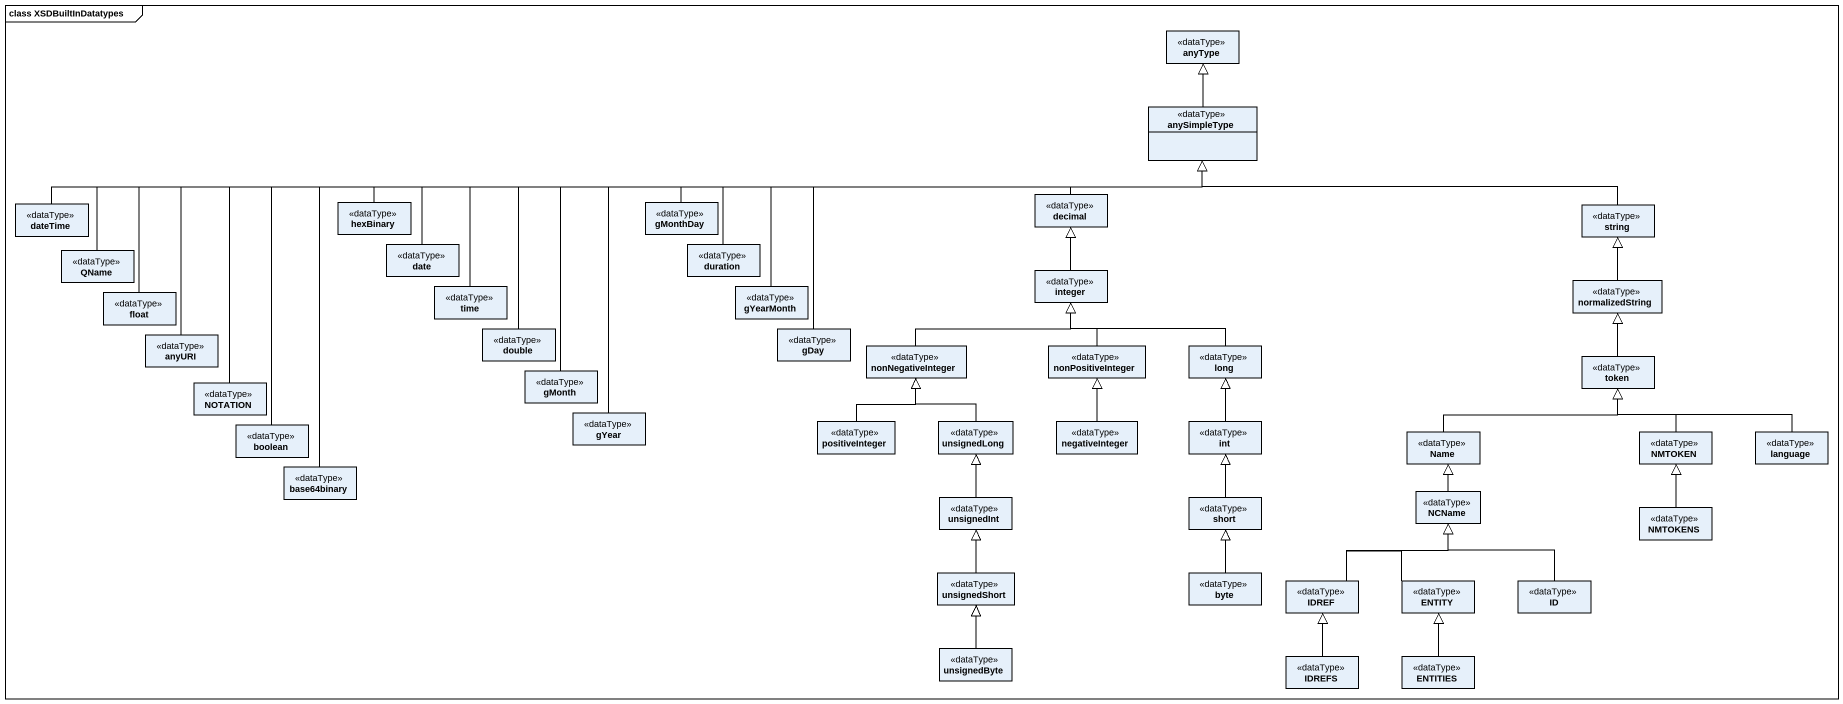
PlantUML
@startuml
mainframe class XSDBuiltInDatatypes
hide circle
hide empty members
class anyType <<dataType>>
class anySimpleType <<dataType>>
class dateTime <<dataType>>
class hexBinary <<dataType>>
class gMonthDay <<dataType>>
class decimal <<dataType>>
class string <<dataType>>
class QName <<dataType>>
class date <<dataType>>
class duration <<dataType>>
class integer <<dataType>>
class normalizedString <<dataType>>
class float <<dataType>>
class time <<dataType>>
class gYearMonth <<dataType>>
class anyURI <<dataType>>
class double <<dataType>>
class gDay <<dataType>>
class nonNegativeInteger <<dataType>>
class nonPositiveInteger <<dataType>>
class long <<dataType>>
class token <<dataType>>
class NOTATION <<dataType>>
class gMonth <<dataType>>
class boolean <<dataType>>
class gYear <<dataType>>
class positiveInteger <<dataType>>
class unsignedLong <<dataType>>
class negativeInteger <<dataType>>
class int <<dataType>>
class Name <<dataType>>
class NMTOKEN <<dataType>>
class language <<dataType>>
class base64binary <<dataType>>
class unsignedInt <<dataType>>
class short <<dataType>>
class NCName <<dataType>>
class NMTOKENS <<dataType>>
class unsignedShort <<dataType>>
class byte <<dataType>>
class IDREF <<dataType>>
class "ENTITY" as ENTITY_ <<dataType>>
class ID <<dataType>>
class unsignedByte <<dataType>>
class IDREFS <<dataType>>
class ENTITIES <<dataType>>
anySimpleType -up-|> anyType
dateTime -right-|> anySimpleType
hexBinary -right-|> anySimpleType
gMonthDay -right-|> anySimpleType
decimal -right-|> anySimpleType
string -left-|> anySimpleType
QName -right-|> anySimpleType
date -right-|> anySimpleType
duration -right-|> anySimpleType
integer -up-|> decimal
normalizedString -up-|> string
float -right-|> anySimpleType
time -right-|> anySimpleType
gYearMonth -right-|> anySimpleType
anyURI -right-|> anySimpleType
double -right-|> anySimpleType
gDay -right-|> anySimpleType
nonNegativeInteger -right-|> integer
nonPositiveInteger -up-|> integer
long -left-|> integer
token -up-|> normalizedString
NOTATION -right-|> anySimpleType
gMonth -right-|> anySimpleType
boolean -right-|> anySimpleType
gYear -right-|> anySimpleType
positiveInteger -up-|> nonNegativeInteger
unsignedLong -up-|> nonNegativeInteger
negativeInteger -up-|> nonPositiveInteger
int -up-|> long
Name -right-|> token
NMTOKEN -up-|> token
language -left-|> token
base64binary -right-|> anySimpleType
unsignedInt -up-|> unsignedLong
short -up-|> int
NCName -up-|> Name
NMTOKENS -up-|> NMTOKEN
unsignedShort -up-|> unsignedInt
byte -up-|> short
IDREF -up-|> NCName
ENTITY_ -up-|> NCName
ID -up-|> NCName
unsignedByte -up-|> unsignedShort
IDREFS -up-|> IDREF
ENTITIES -up-|> ENTITY_
@enduml
